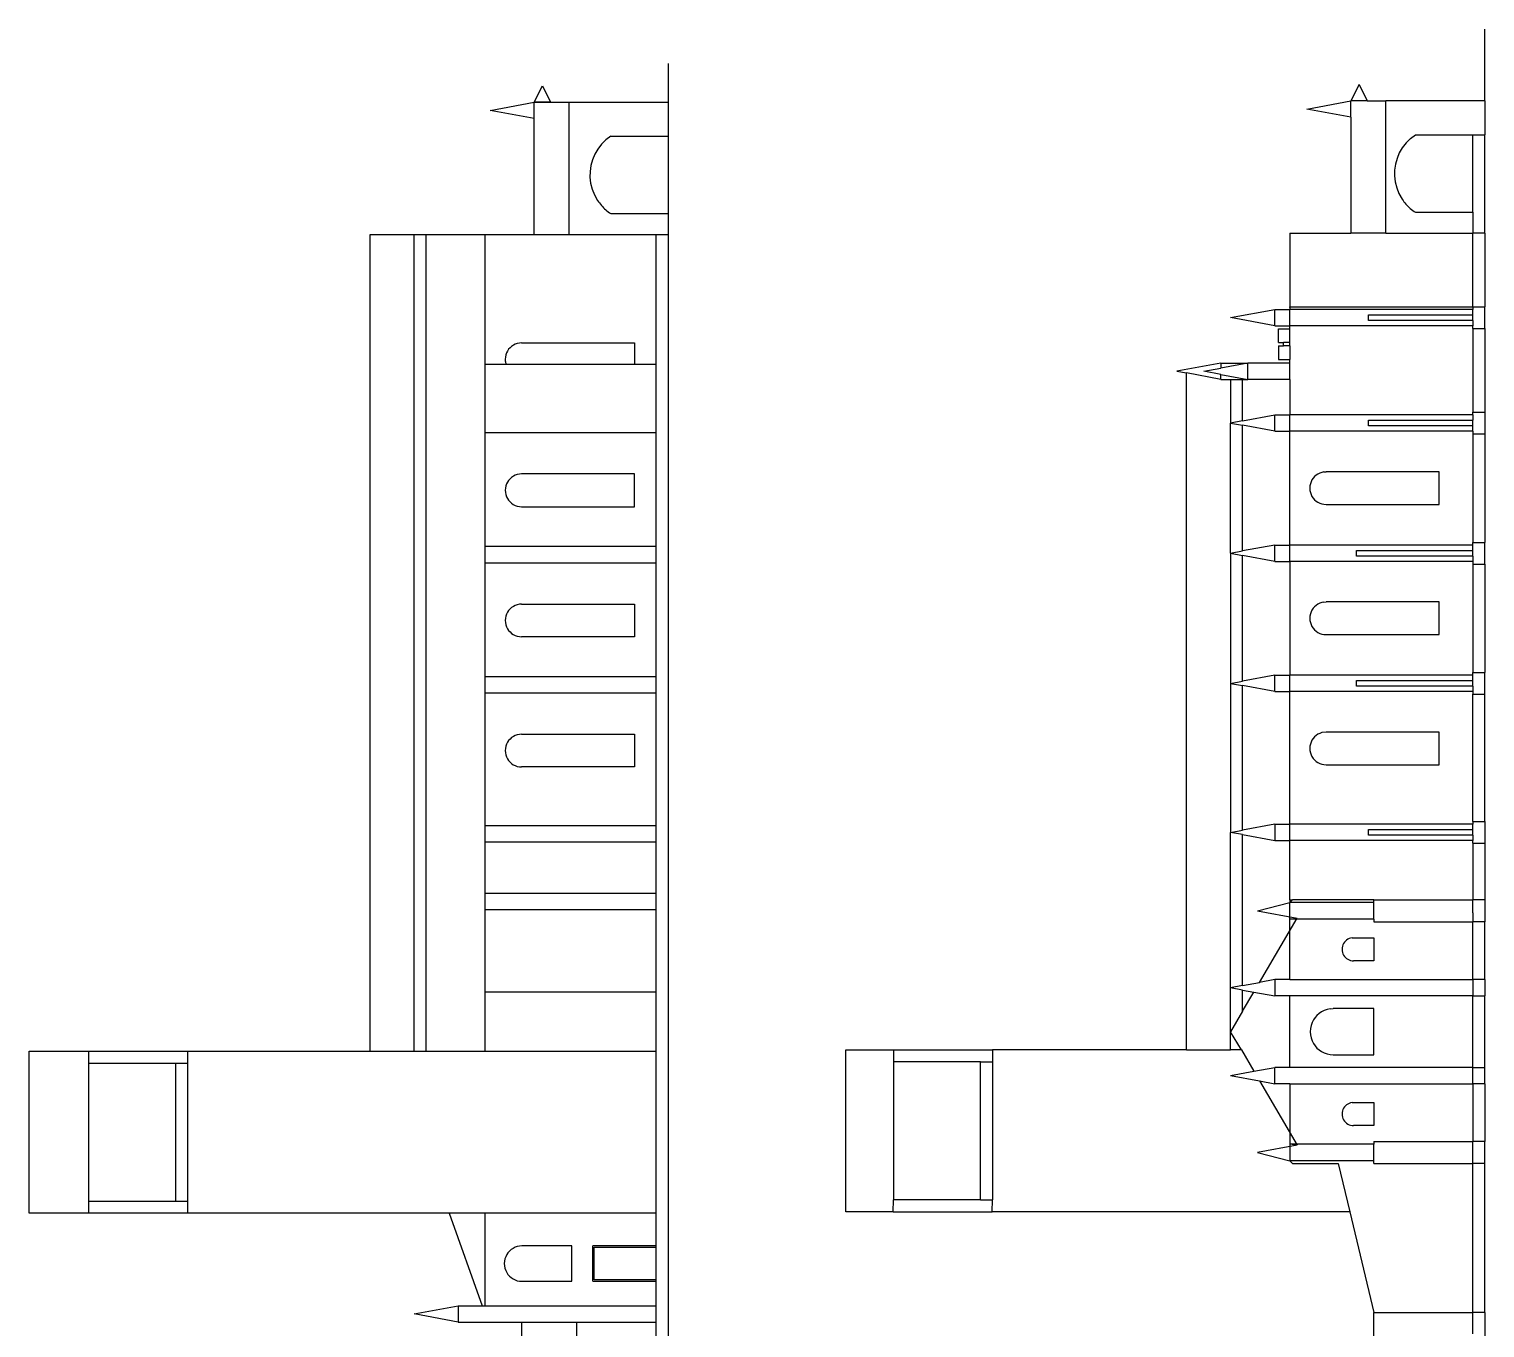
# Model space of a CAD drawing. Extents: x 1960 to 2047, y 2801 to 3019.
# Drawn here: x 1960.47 to 1997.07, y 2859.44 to 2892.09 of the extents above; entities that cross this region are included whole.
import ezdxf

# ---------------------------------------------------------------- set-up
doc = ezdxf.new("R2010")
doc.units = 0

msp = doc.modelspace()

# ---------------------------------------------------------------- linework, layer by layer
for p, q in [((1997.072, 2890.288, 30.366), (1997.072, 2892.093, 30.366)), ((1976.542, 2858.608, 32.996), (1976.542, 2891.226, 32.996)), ((1973.172, 2890.255, 32.996), (1973.378, 2890.666, 32.996)), ((1973.378, 2890.666, 32.996), (1973.583, 2890.255, 32.996)), ((1993.908, 2890.699, 30.366), (1993.702, 2890.288, 30.366)), ((1993.908, 2890.699, 30.366), (1994.113, 2890.288, 30.366)), ((1972.064, 2890.05, 32.996), (1973.172, 2890.255, 32.996)), ((1973.172, 2890.255, 32.996), (1974.051, 2890.255, 32.996)), ((1973.172, 2886.931, 32.996), (1973.172, 2890.255, 32.996)), ((1973.583, 2890.255, 32.996), (1973.172, 2890.255, 32.996)), ((1974.051, 2886.931, 32.996), (1974.051, 2890.255, 32.996)), ((1974.051, 2890.255, 32.996), (1976.542, 2890.255, 32.996)), ((1992.594, 2890.082, 30.366), (1993.702, 2890.288, 30.366)), ((1993.702, 2889.877, 30.366), (1992.594, 2890.082, 30.366)), ((1994.113, 2890.288, 30.366), (1993.702, 2890.288, 30.366)), ((1993.702, 2889.877, 30.366), (1993.702, 2890.288, 30.366)), ((1994.113, 2890.288, 30.366), (1994.581, 2890.288, 30.366)), ((1994.581, 2886.963, 30.366), (1994.581, 2890.288, 30.366)), ((1997.072, 2890.288, 30.366), (1994.581, 2890.288, 30.366)), ((1997.072, 2890.288, 30.366), (1997.072, 2889.435, 30.366)), ((1973.172, 2889.844, 32.996), (1972.064, 2890.05, 32.996)), ((1993.702, 2889.877, 30.366), (1993.702, 2886.963, 30.366)), ((1975.096, 2889.402, 32.996), (1974.97, 2889.307, 32.996)), ((1975.096, 2889.402, 32.996), (1976.542, 2889.402, 32.996)), ((1995.198, 2889.339, 30.366), (1995.325, 2889.435, 30.366)), ((1995.325, 2889.435, 30.366), (1996.771, 2889.435, 30.366)), ((1996.771, 2889.435, 30.366), (1997.072, 2889.435, 30.366)), ((1996.771, 2887.487, 30.366), (1996.771, 2889.435, 30.366)), ((1997.072, 2886.963, 30.366), (1997.072, 2889.435, 30.366)), ((1974.768, 2889.077, 32.996), (1974.692, 2888.947, 32.996)), ((1974.86, 2889.198, 32.996), (1974.768, 2889.077, 32.996)), ((1974.97, 2889.307, 32.996), (1974.86, 2889.198, 32.996)), ((1994.996, 2889.11, 30.366), (1994.921, 2888.979, 30.366)), ((1995.089, 2889.23, 30.366), (1994.996, 2889.11, 30.366)), ((1995.198, 2889.339, 30.366), (1995.089, 2889.23, 30.366)), ((1974.595, 2888.665, 32.996), (1974.574, 2888.517, 32.996)), ((1974.635, 2888.809, 32.996), (1974.595, 2888.665, 32.996)), ((1974.692, 2888.947, 32.996), (1974.635, 2888.809, 32.996)), ((1994.823, 2888.698, 30.366), (1994.802, 2888.55, 30.366)), ((1994.863, 2888.841, 30.366), (1994.823, 2888.698, 30.366)), ((1994.921, 2888.979, 30.366), (1994.863, 2888.841, 30.366)), ((1974.574, 2888.517, 32.996), (1974.572, 2888.367, 32.996)), ((1974.572, 2888.367, 32.996), (1974.589, 2888.218, 32.996)), ((1994.802, 2888.55, 30.366), (1994.801, 2888.4, 30.366)), ((1994.801, 2888.4, 30.366), (1994.818, 2888.25, 30.366)), ((1994.818, 2888.25, 30.366), (1994.855, 2888.103, 30.366)), ((1974.589, 2888.218, 32.996), (1974.626, 2888.07, 32.996)), ((1974.626, 2888.07, 32.996), (1974.684, 2887.926, 32.996)), ((1974.684, 2887.926, 32.996), (1974.762, 2887.788, 32.996)), ((1994.855, 2888.103, 30.366), (1994.912, 2887.959, 30.366)), ((1994.912, 2887.959, 30.366), (1994.99, 2887.821, 30.366)), ((1974.762, 2887.788, 32.996), (1974.785, 2887.754, 32.996)), ((1974.785, 2887.754, 32.996), (1974.809, 2887.721, 32.996)), ((1974.809, 2887.721, 32.996), (1974.833, 2887.69, 32.996)), ((1974.833, 2887.69, 32.996), (1974.858, 2887.66, 32.996)), ((1974.858, 2887.66, 32.996), (1974.884, 2887.631, 32.996)), ((1974.884, 2887.631, 32.996), (1974.911, 2887.603, 32.996)), ((1974.911, 2887.603, 32.996), (1974.939, 2887.576, 32.996)), ((1974.939, 2887.576, 32.996), (1974.968, 2887.551, 32.996)), ((1974.968, 2887.551, 32.996), (1974.998, 2887.525, 32.996)), ((1974.998, 2887.525, 32.996), (1975.029, 2887.501, 32.996)), ((1994.99, 2887.821, 30.366), (1995.014, 2887.787, 30.366)), ((1995.014, 2887.787, 30.366), (1995.037, 2887.754, 30.366)), ((1995.037, 2887.754, 30.366), (1995.062, 2887.723, 30.366)), ((1995.062, 2887.723, 30.366), (1995.087, 2887.693, 30.366)), ((1995.087, 2887.693, 30.366), (1995.113, 2887.664, 30.366)), ((1995.113, 2887.664, 30.366), (1995.14, 2887.636, 30.366)), ((1995.14, 2887.636, 30.366), (1995.167, 2887.609, 30.366)), ((1995.167, 2887.609, 30.366), (1995.196, 2887.583, 30.366)), ((1995.196, 2887.583, 30.366), (1995.226, 2887.558, 30.366)), ((1995.226, 2887.558, 30.366), (1995.258, 2887.534, 30.366)), ((1995.258, 2887.534, 30.366), (1995.291, 2887.51, 30.366)), ((1975.029, 2887.501, 32.996), (1975.062, 2887.477, 32.996)), ((1975.062, 2887.477, 32.996), (1975.096, 2887.454, 32.996)), ((1975.096, 2887.454, 32.996), (1976.542, 2887.454, 32.996)), ((1995.291, 2887.51, 30.366), (1995.325, 2887.487, 30.366)), ((1995.325, 2887.487, 30.366), (1996.771, 2887.487, 30.366)), ((1996.771, 2887.487, 30.366), (1996.77, 2886.963, 30.366)), ((1969.042, 2866.395, 32.996), (1969.042, 2886.931, 32.996)), ((1969.042, 2886.931, 32.996), (1976.542, 2886.931, 32.996)), ((1970.15, 2866.395, 32.996), (1970.15, 2886.931, 32.996)), ((1970.452, 2866.395, 32.996), (1970.452, 2886.931, 32.996)), ((1971.935, 2866.395, 32.996), (1971.935, 2886.931, 32.996)), ((1976.24, 2852.245, 32.996), (1976.24, 2886.931, 32.996)), ((1992.164, 2886.963, 30.366), (1992.164, 2885.114, 30.366)), ((1992.164, 2886.963, 30.366), (1993.702, 2886.963, 30.366)), ((1994.581, 2886.963, 30.366), (1993.702, 2886.963, 30.366)), ((1994.581, 2886.963, 30.366), (1996.77, 2886.963, 30.366)), ((1997.072, 2886.963, 30.366), (1996.77, 2886.963, 30.366)), ((1996.77, 2885.114, 30.366), (1996.77, 2886.963, 30.366)), ((1997.072, 2886.963, 30.366), (1997.072, 2885.114, 30.366)), ((1990.68, 2884.841, 30.366), (1991.788, 2885.047, 30.366)), ((1991.788, 2884.635, 30.366), (1991.788, 2885.047, 30.366)), ((1991.788, 2885.047, 30.366), (1992.164, 2885.047, 30.366)), ((1992.164, 2885.114, 30.366), (1996.77, 2885.114, 30.366)), ((1992.164, 2885.092, 30.366), (1992.164, 2885.114, 30.366)), ((1992.164, 2885.092, 30.366), (1992.164, 2885.047, 30.366)), ((1996.77, 2885.047, 30.366), (1992.164, 2885.047, 30.366)), ((1992.164, 2884.635, 30.366), (1992.164, 2885.047, 30.366)), ((1996.77, 2885.114, 30.366), (1997.072, 2885.114, 30.366)), ((1996.77, 2885.114, 30.366), (1996.77, 2885.047, 30.366)), ((1996.77, 2884.913, 30.366), (1996.77, 2885.047, 30.366)), ((1997.072, 2884.568, 30.366), (1997.072, 2885.114, 30.366)), ((1991.788, 2884.635, 30.366), (1990.68, 2884.841, 30.366)), ((1991.788, 2884.635, 30.366), (1992.164, 2884.635, 30.366)), ((1992.164, 2884.556, 30.366), (1992.164, 2884.635, 30.366)), ((1996.77, 2884.635, 30.366), (1992.164, 2884.635, 30.366)), ((1994.143, 2884.77, 30.366), (1994.143, 2884.913, 30.366)), ((1994.143, 2884.913, 30.366), (1996.77, 2884.913, 30.366)), ((1996.77, 2884.77, 30.366), (1994.143, 2884.77, 30.366)), ((1996.77, 2884.77, 30.366), (1996.77, 2884.913, 30.366)), ((1996.77, 2884.77, 30.366), (1996.77, 2884.635, 30.366)), ((1996.77, 2884.568, 30.366), (1996.77, 2884.635, 30.366)), ((1991.882, 2884.213, 30.366), (1991.882, 2884.556, 30.366)), ((1991.882, 2884.556, 30.366), (1992.164, 2884.556, 30.366)), ((1992.164, 2884.213, 30.366), (1992.164, 2884.556, 30.366)), ((1996.77, 2884.568, 30.366), (1997.072, 2884.568, 30.366)), ((1996.77, 2884.568, 30.366), (1996.77, 2882.461, 30.366)), ((1997.072, 2884.568, 30.366), (1997.072, 2882.461, 30.366)), ((1972.456, 2883.901, 32.996), (1972.445, 2883.847, 32.996)), ((1972.473, 2883.951, 32.996), (1972.456, 2883.901, 32.996)), ((1972.497, 2883.999, 32.996), (1972.473, 2883.951, 32.996)), ((1972.527, 2884.042, 32.996), (1972.497, 2883.999, 32.996)), ((1972.561, 2884.082, 32.996), (1972.527, 2884.042, 32.996)), ((1972.601, 2884.117, 32.996), (1972.561, 2884.082, 32.996)), ((1972.645, 2884.146, 32.996), (1972.601, 2884.117, 32.996)), ((1972.692, 2884.17, 32.996), (1972.645, 2884.146, 32.996)), ((1972.743, 2884.188, 32.996), (1972.692, 2884.17, 32.996)), ((1972.796, 2884.199, 32.996), (1972.743, 2884.188, 32.996)), ((1972.852, 2884.202, 32.996), (1972.796, 2884.199, 32.996)), ((1972.852, 2884.202, 32.996), (1975.693, 2884.202, 32.996)), ((1975.693, 2884.202, 32.996), (1975.693, 2883.665, 32.996)), ((1991.882, 2884.213, 30.366), (1992.006, 2884.213, 30.366)), ((1991.882, 2884.128, 30.366), (1991.882, 2883.785, 30.366)), ((1991.882, 2884.128, 30.366), (1992.006, 2884.128, 30.366)), ((1992.006, 2884.128, 30.366), (1992.006, 2884.213, 30.366)), ((1992.164, 2884.213, 30.366), (1992.006, 2884.213, 30.366)), ((1992.164, 2884.128, 30.366), (1992.006, 2884.128, 30.366)), ((1992.164, 2884.128, 30.366), (1992.164, 2884.213, 30.366)), ((1992.164, 2884.128, 30.366), (1992.164, 2883.785, 30.366)), ((1971.935, 2883.665, 32.996), (1976.24, 2883.665, 32.996)), ((1972.445, 2883.847, 32.996), (1972.441, 2883.791, 32.996)), ((1972.441, 2883.791, 32.996), (1972.441, 2883.78, 32.996)), ((1972.441, 2883.78, 32.996), (1972.441, 2883.77, 32.996)), ((1972.441, 2883.77, 32.996), (1972.442, 2883.759, 32.996)), ((1972.442, 2883.759, 32.996), (1972.443, 2883.748, 32.996)), ((1972.443, 2883.748, 32.996), (1972.444, 2883.738, 32.996)), ((1972.444, 2883.738, 32.996), (1972.446, 2883.728, 32.996)), ((1972.446, 2883.728, 32.996), (1972.448, 2883.718, 32.996)), ((1972.448, 2883.718, 32.996), (1972.449, 2883.707, 32.996)), ((1972.449, 2883.707, 32.996), (1972.452, 2883.697, 32.996)), ((1972.452, 2883.697, 32.996), (1972.455, 2883.687, 32.996)), ((1972.455, 2883.687, 32.996), (1972.458, 2883.676, 32.996)), ((1972.458, 2883.676, 32.996), (1972.46, 2883.665, 32.996)), ((1990.433, 2883.698, 30.366), (1989.325, 2883.492, 30.366)), ((1989.325, 2883.492, 30.366), (1989.572, 2883.447, 30.366)), ((1990.002, 2883.492, 30.366), (1990.433, 2883.572, 30.366)), ((1990.433, 2883.413, 30.366), (1990.002, 2883.492, 30.366)), ((1990.433, 2883.698, 30.366), (1990.433, 2883.572, 30.366)), ((1990.433, 2883.698, 30.366), (1991.11, 2883.698, 30.366)), ((1991.11, 2883.698, 30.366), (1990.433, 2883.572, 30.366)), ((1991.11, 2883.287, 30.366), (1991.11, 2883.698, 30.366)), ((1992.164, 2883.698, 30.366), (1991.11, 2883.698, 30.366)), ((1991.882, 2883.785, 30.366), (1992.164, 2883.785, 30.366)), ((1992.164, 2883.698, 30.366), (1992.164, 2883.785, 30.366)), ((1992.164, 2883.287, 30.366), (1992.164, 2883.698, 30.366)), ((1989.572, 2866.427, 30.366), (1989.572, 2883.447, 30.366)), ((1990.433, 2883.287, 30.366), (1989.572, 2883.447, 30.366)), ((1990.433, 2883.287, 30.366), (1990.433, 2883.413, 30.366)), ((1990.433, 2883.413, 30.366), (1991.11, 2883.287, 30.366)), ((1990.433, 2883.287, 30.366), (1990.68, 2883.287, 30.366)), ((1990.68, 2883.287, 30.366), (1990.68, 2882.188, 30.366)), ((1990.68, 2883.287, 30.366), (1990.982, 2883.287, 30.366)), ((1990.982, 2882.244, 30.366), (1990.982, 2883.287, 30.366)), ((1990.982, 2883.287, 30.366), (1991.11, 2883.287, 30.366)), ((1992.164, 2883.287, 30.366), (1991.11, 2883.287, 30.366)), ((1992.164, 2883.287, 30.366), (1992.164, 2882.394, 30.366)), ((1990.982, 2882.244, 30.366), (1991.788, 2882.394, 30.366)), ((1991.788, 2881.982, 30.366), (1991.788, 2882.394, 30.366)), ((1991.788, 2882.394, 30.366), (1992.164, 2882.394, 30.366)), ((1996.77, 2882.394, 30.366), (1992.164, 2882.394, 30.366)), ((1992.164, 2881.982, 30.366), (1992.164, 2882.394, 30.366)), ((1996.77, 2882.461, 30.366), (1997.072, 2882.461, 30.366)), ((1996.77, 2882.394, 30.366), (1996.77, 2882.461, 30.366)), ((1996.77, 2882.394, 30.366), (1996.77, 2882.26, 30.366)), ((1997.072, 2882.461, 30.366), (1997.072, 2881.915, 30.366)), ((1990.982, 2882.244, 30.366), (1990.68, 2882.188, 30.366)), ((1990.68, 2882.188, 30.366), (1990.982, 2882.132, 30.366)), ((1990.68, 2878.916, 30.366), (1990.68, 2882.188, 30.366)), ((1990.982, 2878.972, 30.366), (1990.982, 2882.132, 30.366)), ((1991.788, 2881.982, 30.366), (1990.982, 2882.132, 30.366)), ((1994.143, 2882.116, 30.366), (1994.143, 2882.26, 30.366)), ((1994.143, 2882.26, 30.366), (1996.77, 2882.26, 30.366)), ((1996.77, 2882.116, 30.366), (1994.143, 2882.116, 30.366)), ((1996.77, 2882.116, 30.366), (1996.77, 2882.26, 30.366)), ((1996.77, 2881.982, 30.366), (1996.77, 2882.116, 30.366)), ((1971.935, 2881.95, 32.996), (1976.24, 2881.95, 32.996)), ((1991.788, 2881.982, 30.366), (1992.164, 2881.982, 30.366)), ((1992.164, 2879.122, 30.366), (1992.164, 2881.982, 30.366)), ((1996.77, 2881.982, 30.366), (1992.164, 2881.982, 30.366)), ((1996.77, 2881.982, 30.366), (1996.77, 2881.915, 30.366)), ((1996.77, 2881.915, 30.366), (1997.072, 2881.915, 30.366)), ((1996.77, 2881.915, 30.366), (1996.77, 2879.189, 30.366)), ((1997.072, 2881.915, 30.366), (1997.072, 2879.189, 30.366)), ((1992.92, 2880.931, 30.366), (1992.873, 2880.907, 30.366)), ((1992.971, 2880.948, 30.366), (1992.92, 2880.931, 30.366)), ((1993.024, 2880.959, 30.366), (1992.971, 2880.948, 30.366)), ((1993.024, 2880.959, 30.366), (1993.08, 2880.963, 30.366)), ((1995.922, 2880.963, 30.366), (1993.08, 2880.963, 30.366)), ((1995.922, 2880.141, 30.366), (1995.922, 2880.963, 30.366)), ((1972.456, 2880.606, 32.996), (1972.445, 2880.553, 32.996)), ((1972.473, 2880.657, 32.996), (1972.456, 2880.606, 32.996)), ((1972.497, 2880.705, 32.996), (1972.473, 2880.657, 32.996)), ((1972.527, 2880.748, 32.996), (1972.497, 2880.705, 32.996)), ((1972.561, 2880.788, 32.996), (1972.527, 2880.748, 32.996)), ((1972.601, 2880.823, 32.996), (1972.561, 2880.788, 32.996)), ((1972.645, 2880.852, 32.996), (1972.601, 2880.823, 32.996)), ((1972.692, 2880.876, 32.996), (1972.645, 2880.852, 32.996)), ((1972.743, 2880.894, 32.996), (1972.692, 2880.876, 32.996)), ((1972.796, 2880.905, 32.996), (1972.743, 2880.894, 32.996)), ((1972.852, 2880.908, 32.996), (1972.796, 2880.905, 32.996)), ((1975.693, 2880.908, 32.996), (1972.852, 2880.908, 32.996)), ((1975.693, 2880.086, 32.996), (1975.693, 2880.908, 32.996)), ((1992.673, 2880.608, 30.366), (1992.669, 2880.552, 30.366)), ((1992.684, 2880.661, 30.366), (1992.673, 2880.608, 30.366)), ((1992.701, 2880.712, 30.366), (1992.684, 2880.661, 30.366)), ((1992.725, 2880.76, 30.366), (1992.701, 2880.712, 30.366)), ((1992.755, 2880.803, 30.366), (1992.725, 2880.76, 30.366)), ((1992.79, 2880.843, 30.366), (1992.755, 2880.803, 30.366)), ((1992.829, 2880.877, 30.366), (1992.79, 2880.843, 30.366)), ((1992.873, 2880.907, 30.366), (1992.829, 2880.877, 30.366)), ((1972.445, 2880.553, 32.996), (1972.441, 2880.497, 32.996)), ((1972.441, 2880.497, 32.996), (1972.444, 2880.441, 32.996)), ((1972.444, 2880.441, 32.996), (1972.455, 2880.388, 32.996)), ((1972.455, 2880.388, 32.996), (1972.473, 2880.337, 32.996)), ((1972.473, 2880.337, 32.996), (1972.497, 2880.29, 32.996)), ((1972.497, 2880.29, 32.996), (1972.526, 2880.246, 32.996)), ((1972.526, 2880.246, 32.996), (1972.561, 2880.207, 32.996)), ((1972.561, 2880.207, 32.996), (1972.601, 2880.172, 32.996)), ((1992.669, 2880.552, 30.366), (1992.673, 2880.496, 30.366)), ((1992.673, 2880.496, 30.366), (1992.684, 2880.443, 30.366)), ((1992.684, 2880.443, 30.366), (1992.701, 2880.392, 30.366)), ((1992.701, 2880.392, 30.366), (1992.725, 2880.345, 30.366)), ((1992.725, 2880.345, 30.366), (1992.755, 2880.301, 30.366)), ((1992.755, 2880.301, 30.366), (1992.789, 2880.261, 30.366)), ((1992.789, 2880.261, 30.366), (1992.829, 2880.227, 30.366)), ((1992.829, 2880.227, 30.366), (1992.873, 2880.197, 30.366)), ((1992.873, 2880.197, 30.366), (1992.92, 2880.173, 30.366)), ((1972.601, 2880.172, 32.996), (1972.644, 2880.142, 32.996)), ((1972.644, 2880.142, 32.996), (1972.692, 2880.118, 32.996)), ((1972.692, 2880.118, 32.996), (1972.742, 2880.101, 32.996)), ((1972.742, 2880.101, 32.996), (1972.796, 2880.09, 32.996)), ((1972.796, 2880.09, 32.996), (1972.852, 2880.086, 32.996)), ((1972.852, 2880.086, 32.996), (1975.693, 2880.086, 32.996)), ((1992.92, 2880.173, 30.366), (1992.971, 2880.156, 30.366)), ((1992.971, 2880.156, 30.366), (1993.024, 2880.145, 30.366)), ((1993.024, 2880.145, 30.366), (1993.08, 2880.141, 30.366)), ((1993.08, 2880.141, 30.366), (1995.922, 2880.141, 30.366)), ((1991.788, 2879.122, 30.366), (1990.982, 2878.972, 30.366)), ((1991.788, 2878.71, 30.366), (1991.788, 2879.122, 30.366)), ((1991.788, 2879.122, 30.366), (1992.164, 2879.122, 30.366)), ((1996.77, 2879.122, 30.366), (1992.164, 2879.122, 30.366)), ((1992.164, 2878.71, 30.366), (1992.164, 2879.122, 30.366)), ((1996.77, 2879.189, 30.366), (1997.072, 2879.189, 30.366)), ((1996.77, 2879.122, 30.366), (1996.77, 2879.189, 30.366)), ((1996.77, 2878.988, 30.366), (1996.77, 2879.122, 30.366)), ((1997.072, 2878.644, 30.366), (1997.072, 2879.189, 30.366)), ((1971.935, 2879.089, 32.996), (1976.24, 2879.089, 32.996)), ((1990.68, 2878.916, 30.366), (1990.982, 2878.972, 30.366)), ((1990.68, 2878.916, 30.366), (1990.982, 2878.86, 30.366)), ((1990.68, 2878.916, 30.366), (1990.68, 2875.644, 30.366)), ((1990.982, 2875.7, 30.366), (1990.982, 2878.86, 30.366)), ((1991.788, 2878.71, 30.366), (1990.982, 2878.86, 30.366)), ((1993.842, 2878.845, 30.366), (1993.842, 2878.988, 30.366)), ((1993.842, 2878.988, 30.366), (1996.77, 2878.988, 30.366)), ((1996.77, 2878.845, 30.366), (1993.842, 2878.845, 30.366)), ((1996.77, 2878.845, 30.366), (1996.77, 2878.988, 30.366)), ((1996.77, 2878.845, 30.366), (1996.77, 2878.71, 30.366)), ((1971.935, 2878.678, 32.996), (1976.24, 2878.678, 32.996)), ((1991.788, 2878.71, 30.366), (1992.164, 2878.71, 30.366)), ((1992.164, 2878.71, 30.366), (1992.164, 2875.85, 30.366)), ((1996.77, 2878.71, 30.366), (1992.164, 2878.71, 30.366)), ((1996.77, 2878.71, 30.366), (1996.77, 2878.644, 30.366)), ((1996.77, 2878.644, 30.366), (1997.072, 2878.644, 30.366)), ((1996.77, 2878.644, 30.366), (1996.77, 2875.917, 30.366)), ((1997.072, 2878.644, 30.366), (1997.072, 2875.917, 30.366)), ((1972.852, 2877.636, 32.996), (1972.796, 2877.633, 32.996)), ((1972.852, 2877.636, 32.996), (1975.693, 2877.636, 32.996)), ((1975.693, 2877.636, 32.996), (1975.693, 2876.814, 32.996)), ((1992.873, 2877.635, 30.366), (1992.829, 2877.605, 30.366)), ((1992.92, 2877.659, 30.366), (1992.873, 2877.635, 30.366)), ((1992.971, 2877.677, 30.366), (1992.92, 2877.659, 30.366)), ((1993.024, 2877.688, 30.366), (1992.971, 2877.677, 30.366)), ((1993.024, 2877.688, 30.366), (1993.08, 2877.691, 30.366)), ((1995.922, 2877.691, 30.366), (1993.08, 2877.691, 30.366)), ((1995.922, 2876.869, 30.366), (1995.922, 2877.691, 30.366)), ((1972.445, 2877.281, 32.996), (1972.441, 2877.225, 32.996)), ((1972.456, 2877.335, 32.996), (1972.445, 2877.281, 32.996)), ((1972.473, 2877.385, 32.996), (1972.456, 2877.335, 32.996)), ((1972.497, 2877.433, 32.996), (1972.473, 2877.385, 32.996)), ((1972.527, 2877.477, 32.996), (1972.497, 2877.433, 32.996)), ((1972.561, 2877.516, 32.996), (1972.527, 2877.477, 32.996)), ((1972.601, 2877.551, 32.996), (1972.561, 2877.516, 32.996)), ((1972.645, 2877.58, 32.996), (1972.601, 2877.551, 32.996)), ((1972.692, 2877.604, 32.996), (1972.645, 2877.58, 32.996)), ((1972.743, 2877.622, 32.996), (1972.692, 2877.604, 32.996)), ((1972.796, 2877.633, 32.996), (1972.743, 2877.622, 32.996)), ((1992.673, 2877.336, 30.366), (1992.669, 2877.28, 30.366)), ((1992.669, 2877.28, 30.366), (1992.673, 2877.224, 30.366)), ((1992.684, 2877.389, 30.366), (1992.673, 2877.336, 30.366)), ((1992.701, 2877.44, 30.366), (1992.684, 2877.389, 30.366)), ((1992.725, 2877.488, 30.366), (1992.701, 2877.44, 30.366)), ((1992.755, 2877.531, 30.366), (1992.725, 2877.488, 30.366)), ((1992.79, 2877.571, 30.366), (1992.755, 2877.531, 30.366)), ((1992.829, 2877.605, 30.366), (1992.79, 2877.571, 30.366)), ((1972.441, 2877.225, 32.996), (1972.444, 2877.17, 32.996)), ((1972.444, 2877.17, 32.996), (1972.455, 2877.116, 32.996)), ((1972.455, 2877.116, 32.996), (1972.473, 2877.065, 32.996)), ((1972.473, 2877.065, 32.996), (1972.497, 2877.018, 32.996)), ((1972.497, 2877.018, 32.996), (1972.526, 2876.974, 32.996)), ((1972.526, 2876.974, 32.996), (1972.561, 2876.935, 32.996)), ((1972.561, 2876.935, 32.996), (1972.601, 2876.9, 32.996)), ((1992.673, 2877.224, 30.366), (1992.684, 2877.171, 30.366)), ((1992.684, 2877.171, 30.366), (1992.701, 2877.12, 30.366)), ((1992.701, 2877.12, 30.366), (1992.725, 2877.073, 30.366)), ((1992.725, 2877.073, 30.366), (1992.755, 2877.029, 30.366)), ((1992.755, 2877.029, 30.366), (1992.789, 2876.99, 30.366)), ((1992.789, 2876.99, 30.366), (1992.829, 2876.955, 30.366)), ((1992.829, 2876.955, 30.366), (1992.873, 2876.925, 30.366)), ((1992.873, 2876.925, 30.366), (1992.92, 2876.901, 30.366)), ((1972.601, 2876.9, 32.996), (1972.644, 2876.871, 32.996)), ((1972.644, 2876.871, 32.996), (1972.692, 2876.847, 32.996)), ((1972.692, 2876.847, 32.996), (1972.742, 2876.829, 32.996)), ((1972.742, 2876.829, 32.996), (1972.796, 2876.818, 32.996)), ((1972.796, 2876.818, 32.996), (1972.852, 2876.814, 32.996)), ((1975.693, 2876.814, 32.996), (1972.852, 2876.814, 32.996)), ((1992.92, 2876.901, 30.366), (1992.971, 2876.884, 30.366)), ((1992.971, 2876.884, 30.366), (1993.024, 2876.873, 30.366)), ((1993.024, 2876.873, 30.366), (1993.08, 2876.869, 30.366)), ((1993.08, 2876.869, 30.366), (1995.922, 2876.869, 30.366)), ((1971.935, 2875.817, 32.996), (1976.24, 2875.817, 32.996)), ((1991.788, 2875.85, 30.366), (1990.982, 2875.7, 30.366)), ((1991.788, 2875.85, 30.366), (1992.164, 2875.85, 30.366)), ((1991.788, 2875.438, 30.366), (1991.788, 2875.85, 30.366)), ((1992.164, 2875.438, 30.366), (1992.164, 2875.85, 30.366)), ((1996.77, 2875.85, 30.366), (1992.164, 2875.85, 30.366)), ((1996.77, 2875.917, 30.366), (1997.072, 2875.917, 30.366)), ((1996.77, 2875.85, 30.366), (1996.77, 2875.917, 30.366)), ((1996.77, 2875.716, 30.366), (1996.77, 2875.85, 30.366)), ((1997.072, 2875.372, 30.366), (1997.072, 2875.917, 30.366)), ((1990.68, 2875.644, 30.366), (1990.982, 2875.7, 30.366)), ((1990.68, 2875.644, 30.366), (1990.982, 2875.588, 30.366)), ((1990.68, 2875.644, 30.366), (1990.68, 2871.897, 30.366)), ((1990.982, 2871.953, 30.366), (1990.982, 2875.588, 30.366)), ((1991.788, 2875.438, 30.366), (1990.982, 2875.588, 30.366)), ((1991.788, 2875.438, 30.366), (1992.164, 2875.438, 30.366)), ((1996.77, 2875.438, 30.366), (1992.164, 2875.438, 30.366)), ((1992.164, 2872.103, 30.366), (1992.164, 2875.438, 30.366)), ((1993.842, 2875.573, 30.366), (1993.842, 2875.716, 30.366)), ((1993.842, 2875.716, 30.366), (1996.77, 2875.716, 30.366)), ((1996.77, 2875.573, 30.366), (1993.842, 2875.573, 30.366)), ((1996.77, 2875.573, 30.366), (1996.77, 2875.716, 30.366)), ((1996.77, 2875.573, 30.366), (1996.77, 2875.438, 30.366)), ((1996.77, 2875.438, 30.366), (1996.77, 2875.372, 30.366)), ((1971.935, 2875.406, 32.996), (1976.24, 2875.406, 32.996)), ((1996.77, 2875.372, 30.366), (1997.072, 2875.372, 30.366)), ((1996.77, 2872.169, 30.366), (1996.77, 2875.372, 30.366)), ((1997.072, 2872.169, 30.366), (1997.072, 2875.372, 30.366)), ((1972.743, 2874.35, 32.996), (1972.692, 2874.332, 32.996)), ((1972.796, 2874.361, 32.996), (1972.743, 2874.35, 32.996)), ((1972.852, 2874.365, 32.996), (1972.796, 2874.361, 32.996)), ((1972.852, 2874.365, 32.996), (1975.693, 2874.365, 32.996)), ((1975.693, 2874.365, 32.996), (1975.693, 2873.542, 32.996)), ((1992.873, 2874.363, 30.366), (1992.829, 2874.334, 30.366)), ((1992.92, 2874.387, 30.366), (1992.873, 2874.363, 30.366)), ((1992.971, 2874.405, 30.366), (1992.92, 2874.387, 30.366)), ((1993.326, 2874.416, 30.366), (1992.971, 2874.405, 30.366)), ((1995.922, 2874.419, 30.366), (1993.08, 2874.419, 30.366)), ((1993.326, 2874.416, 30.366), (1993.08, 2874.419, 30.366)), ((1995.922, 2873.597, 30.366), (1995.922, 2874.419, 30.366)), ((1972.445, 2874.009, 32.996), (1972.441, 2873.953, 32.996)), ((1972.456, 2874.063, 32.996), (1972.445, 2874.009, 32.996)), ((1972.473, 2874.114, 32.996), (1972.456, 2874.063, 32.996)), ((1972.497, 2874.161, 32.996), (1972.473, 2874.114, 32.996)), ((1972.527, 2874.205, 32.996), (1972.497, 2874.161, 32.996)), ((1972.561, 2874.244, 32.996), (1972.527, 2874.205, 32.996)), ((1972.601, 2874.279, 32.996), (1972.561, 2874.244, 32.996)), ((1972.645, 2874.308, 32.996), (1972.601, 2874.279, 32.996)), ((1972.692, 2874.332, 32.996), (1972.645, 2874.308, 32.996)), ((1992.673, 2874.064, 30.366), (1992.669, 2874.008, 30.366)), ((1992.669, 2874.008, 30.366), (1992.673, 2873.953, 30.366)), ((1992.684, 2874.118, 30.366), (1992.673, 2874.064, 30.366)), ((1992.701, 2874.168, 30.366), (1992.684, 2874.118, 30.366)), ((1992.725, 2874.216, 30.366), (1992.701, 2874.168, 30.366)), ((1992.755, 2874.26, 30.366), (1992.725, 2874.216, 30.366)), ((1992.79, 2874.299, 30.366), (1992.755, 2874.26, 30.366)), ((1992.829, 2874.334, 30.366), (1992.79, 2874.299, 30.366)), ((1972.441, 2873.953, 32.996), (1972.444, 2873.898, 32.996)), ((1972.444, 2873.898, 32.996), (1972.455, 2873.844, 32.996)), ((1972.455, 2873.844, 32.996), (1972.473, 2873.793, 32.996)), ((1972.473, 2873.793, 32.996), (1972.497, 2873.746, 32.996)), ((1972.497, 2873.746, 32.996), (1972.526, 2873.702, 32.996)), ((1972.526, 2873.702, 32.996), (1972.561, 2873.663, 32.996)), ((1972.561, 2873.663, 32.996), (1972.601, 2873.628, 32.996)), ((1972.601, 2873.628, 32.996), (1972.644, 2873.599, 32.996)), ((1992.673, 2873.953, 30.366), (1992.684, 2873.899, 30.366)), ((1992.684, 2873.899, 30.366), (1992.701, 2873.848, 30.366)), ((1992.701, 2873.848, 30.366), (1992.725, 2873.801, 30.366)), ((1992.725, 2873.801, 30.366), (1992.755, 2873.757, 30.366)), ((1992.755, 2873.757, 30.366), (1992.789, 2873.718, 30.366)), ((1992.789, 2873.718, 30.366), (1992.829, 2873.683, 30.366)), ((1992.829, 2873.683, 30.366), (1992.873, 2873.654, 30.366)), ((1992.873, 2873.654, 30.366), (1992.92, 2873.63, 30.366)), ((1992.92, 2873.63, 30.366), (1992.971, 2873.612, 30.366)), ((1992.971, 2873.612, 30.366), (1993.024, 2873.601, 30.366)), ((1972.644, 2873.599, 32.996), (1972.692, 2873.575, 32.996)), ((1972.692, 2873.575, 32.996), (1972.742, 2873.557, 32.996)), ((1972.742, 2873.557, 32.996), (1972.796, 2873.546, 32.996)), ((1972.796, 2873.546, 32.996), (1972.852, 2873.542, 32.996)), ((1975.693, 2873.542, 32.996), (1972.852, 2873.542, 32.996)), ((1993.024, 2873.601, 30.366), (1993.08, 2873.597, 30.366)), ((1993.08, 2873.597, 30.366), (1995.922, 2873.597, 30.366)), ((1996.77, 2872.169, 30.366), (1997.072, 2872.169, 30.366)), ((1996.77, 2872.169, 30.366), (1996.77, 2872.103, 30.366)), ((1997.072, 2872.169, 30.366), (1997.072, 2871.624, 30.366)), ((1971.935, 2872.07, 32.996), (1976.24, 2872.07, 32.996)), ((1990.68, 2871.897, 30.366), (1990.982, 2871.953, 30.366)), ((1990.982, 2871.841, 30.366), (1990.68, 2871.897, 30.366)), ((1990.68, 2867.99, 30.366), (1990.68, 2871.897, 30.366)), ((1991.788, 2872.103, 30.366), (1990.982, 2871.953, 30.366)), ((1990.982, 2868.046, 30.366), (1990.982, 2871.841, 30.366)), ((1990.982, 2871.841, 30.366), (1991.788, 2871.691, 30.366)), ((1991.788, 2872.103, 30.366), (1992.164, 2872.103, 30.366)), ((1991.788, 2872.103, 30.366), (1991.788, 2871.691, 30.366)), ((1992.164, 2871.691, 30.366), (1992.164, 2872.103, 30.366)), ((1996.77, 2872.103, 30.366), (1992.164, 2872.103, 30.366)), ((1994.143, 2871.825, 30.366), (1994.143, 2871.968, 30.366)), ((1994.143, 2871.968, 30.366), (1996.77, 2871.968, 30.366)), ((1996.77, 2871.825, 30.366), (1994.143, 2871.825, 30.366)), ((1996.77, 2871.968, 30.366), (1996.77, 2872.103, 30.366)), ((1996.77, 2871.825, 30.366), (1996.77, 2871.968, 30.366)), ((1996.77, 2871.825, 30.366), (1996.77, 2871.691, 30.366)), ((1971.935, 2871.659, 32.996), (1976.24, 2871.659, 32.996)), ((1991.788, 2871.691, 30.366), (1992.164, 2871.691, 30.366)), ((1996.77, 2871.691, 30.366), (1992.164, 2871.691, 30.366)), ((1992.164, 2870.197, 30.366), (1992.164, 2871.691, 30.366)), ((1996.77, 2871.624, 30.366), (1996.77, 2871.691, 30.366)), ((1996.77, 2871.624, 30.366), (1997.072, 2871.624, 30.366)), ((1996.77, 2871.624, 30.366), (1996.77, 2870.197, 30.366)), ((1997.072, 2871.624, 30.366), (1997.072, 2870.197, 30.366)), ((1971.935, 2870.37, 32.996), (1976.24, 2870.37, 32.996)), ((1971.935, 2869.958, 32.996), (1976.24, 2869.958, 32.996)), ((1976.24, 2859.584, 32.996), (1976.24, 2870.164, 32.996)), ((1991.357, 2869.924, 30.366), (1992.164, 2870.13, 30.366)), ((1992.164, 2870.13, 30.366), (1992.231, 2870.197, 30.366)), ((1992.164, 2870.197, 30.366), (1992.164, 2870.13, 30.366)), ((1992.164, 2870.197, 30.366), (1992.231, 2870.197, 30.366)), ((1992.164, 2869.719, 30.366), (1992.164, 2870.13, 30.366)), ((1994.279, 2870.13, 30.366), (1992.164, 2870.13, 30.366)), ((1994.279, 2870.197, 30.366), (1992.231, 2870.197, 30.366)), ((1994.279, 2870.13, 30.366), (1994.279, 2870.197, 30.366)), ((1994.279, 2870.197, 30.366), (1996.77, 2870.197, 30.366)), ((1994.279, 2869.719, 30.366), (1994.279, 2870.13, 30.366)), ((1997.072, 2870.197, 30.366), (1996.77, 2870.197, 30.366)), ((1996.77, 2869.873, 30.366), (1996.77, 2870.197, 30.366)), ((1997.072, 2870.197, 30.366), (1997.072, 2869.651, 30.366)), ((1991.357, 2869.924, 30.366), (1992.356, 2869.739, 30.366)), ((1991.408, 2868.125, 30.366), (1992.356, 2869.739, 30.366)), ((1992.164, 2869.719, 30.366), (1992.356, 2869.739, 30.366)), ((1994.279, 2869.719, 30.366), (1992.164, 2869.719, 30.366)), ((1992.164, 2868.195, 30.366), (1992.164, 2869.719, 30.366)), ((1994.279, 2869.719, 30.366), (1994.279, 2869.651, 30.366)), ((1994.279, 2869.651, 30.366), (1996.77, 2869.651, 30.366)), ((1996.77, 2869.873, 30.366), (1996.77, 2869.651, 30.366)), ((1997.072, 2869.651, 30.366), (1996.77, 2869.651, 30.366)), ((1996.77, 2868.195, 30.366), (1996.77, 2869.651, 30.366)), ((1997.072, 2868.195, 30.366), (1997.072, 2869.651, 30.366)), ((1993.657, 2869.225, 30.366), (1993.624, 2869.208, 30.366)), ((1993.693, 2869.237, 30.366), (1993.657, 2869.225, 30.366)), ((1993.731, 2869.245, 30.366), (1993.693, 2869.237, 30.366)), ((1993.731, 2869.245, 30.366), (1993.77, 2869.247, 30.366)), ((1993.77, 2869.247, 30.366), (1994.279, 2869.247, 30.366)), ((1994.279, 2869.247, 30.366), (1994.279, 2868.667, 30.366)), ((1993.482, 2868.996, 30.366), (1993.48, 2868.957, 30.366)), ((1993.48, 2868.957, 30.366), (1993.482, 2868.918, 30.366)), ((1993.49, 2869.034, 30.366), (1993.482, 2868.996, 30.366)), ((1993.482, 2868.918, 30.366), (1993.49, 2868.88, 30.366)), ((1993.503, 2869.07, 30.366), (1993.49, 2869.034, 30.366)), ((1993.49, 2868.88, 30.366), (1993.503, 2868.844, 30.366)), ((1993.52, 2869.104, 30.366), (1993.503, 2869.07, 30.366)), ((1993.54, 2869.135, 30.366), (1993.52, 2869.104, 30.366)), ((1993.565, 2869.162, 30.366), (1993.54, 2869.135, 30.366)), ((1993.593, 2869.187, 30.366), (1993.565, 2869.162, 30.366)), ((1993.624, 2869.208, 30.366), (1993.593, 2869.187, 30.366)), ((1993.503, 2868.844, 30.366), (1993.52, 2868.811, 30.366)), ((1993.52, 2868.811, 30.366), (1993.54, 2868.78, 30.366)), ((1993.54, 2868.78, 30.366), (1993.565, 2868.752, 30.366)), ((1993.565, 2868.752, 30.366), (1993.593, 2868.727, 30.366)), ((1993.593, 2868.727, 30.366), (1993.624, 2868.706, 30.366)), ((1993.624, 2868.706, 30.366), (1993.657, 2868.689, 30.366)), ((1993.657, 2868.689, 30.366), (1993.693, 2868.677, 30.366)), ((1993.693, 2868.677, 30.366), (1993.731, 2868.669, 30.366)), ((1993.731, 2868.669, 30.366), (1993.77, 2868.667, 30.366)), ((1994.279, 2868.667, 30.366), (1993.77, 2868.667, 30.366)), ((1990.982, 2868.046, 30.366), (1991.408, 2868.125, 30.366)), ((1991.788, 2868.195, 30.366), (1991.408, 2868.125, 30.366)), ((1992.164, 2868.195, 30.366), (1991.788, 2868.195, 30.366)), ((1991.788, 2868.195, 30.366), (1991.788, 2867.784, 30.366)), ((1992.164, 2868.195, 30.366), (1996.77, 2868.195, 30.366)), ((1997.072, 2868.195, 30.366), (1996.77, 2868.195, 30.366)), ((1996.77, 2868.195, 30.366), (1996.77, 2867.784, 30.366)), ((1997.072, 2868.195, 30.366), (1997.072, 2867.784, 30.366)), ((1971.935, 2867.891, 32.996), (1976.24, 2867.891, 32.996)), ((1990.982, 2868.046, 30.366), (1990.68, 2867.99, 30.366)), ((1990.982, 2867.934, 30.366), (1990.68, 2867.99, 30.366)), ((1990.68, 2866.886, 30.366), (1990.68, 2867.99, 30.366)), ((1990.982, 2867.4, 30.366), (1990.982, 2867.934, 30.366)), ((1990.982, 2867.934, 30.366), (1991.265, 2867.881, 30.366)), ((1990.982, 2867.4, 30.366), (1991.265, 2867.881, 30.366)), ((1991.265, 2867.881, 30.366), (1991.788, 2867.784, 30.366)), ((1992.164, 2867.784, 30.366), (1991.788, 2867.784, 30.366)), ((1992.164, 2865.989, 30.366), (1992.164, 2867.784, 30.366)), ((1996.77, 2867.784, 30.366), (1992.164, 2867.784, 30.366)), ((1996.77, 2867.784, 30.366), (1997.072, 2867.784, 30.366)), ((1996.77, 2865.989, 30.366), (1996.77, 2867.784, 30.366)), ((1997.072, 2865.989, 30.366), (1997.072, 2867.784, 30.366)), ((1990.982, 2867.4, 30.366), (1990.68, 2866.886, 30.366)), ((1992.968, 2867.388, 30.366), (1992.906, 2867.346, 30.366)), ((1993.035, 2867.422, 30.366), (1992.968, 2867.388, 30.366)), ((1993.107, 2867.447, 30.366), (1993.035, 2867.422, 30.366)), ((1993.182, 2867.462, 30.366), (1993.107, 2867.447, 30.366)), ((1993.182, 2867.462, 30.366), (1993.261, 2867.467, 30.366)), ((1994.279, 2867.467, 30.366), (1993.261, 2867.467, 30.366)), ((1994.279, 2866.305, 30.366), (1994.279, 2867.467, 30.366)), ((1992.701, 2867.041, 30.366), (1992.686, 2866.965, 30.366)), ((1992.726, 2867.113, 30.366), (1992.701, 2867.041, 30.366)), ((1992.759, 2867.18, 30.366), (1992.726, 2867.113, 30.366)), ((1992.801, 2867.241, 30.366), (1992.759, 2867.18, 30.366)), ((1992.85, 2867.297, 30.366), (1992.801, 2867.241, 30.366)), ((1992.906, 2867.346, 30.366), (1992.85, 2867.297, 30.366)), ((1990.95, 2866.427, 30.366), (1990.68, 2866.886, 30.366)), ((1990.68, 2866.427, 30.366), (1990.68, 2866.886, 30.366)), ((1992.686, 2866.965, 30.366), (1992.68, 2866.886, 30.366)), ((1992.68, 2866.886, 30.366), (1992.686, 2866.808, 30.366)), ((1992.686, 2866.808, 30.366), (1992.701, 2866.732, 30.366)), ((1992.701, 2866.732, 30.366), (1992.726, 2866.66, 30.366)), ((1992.726, 2866.66, 30.366), (1992.76, 2866.593, 30.366)), ((1960.47, 2862.32, 32.996), (1960.471, 2866.395, 32.996)), ((1960.471, 2866.395, 32.996), (1961.97, 2866.395, 32.996)), ((1961.969, 2862.32, 32.996), (1961.97, 2866.395, 32.996)), ((1961.97, 2866.395, 32.996), (1976.24, 2866.395, 32.996)), ((1964.46, 2862.32, 32.996), (1964.462, 2866.395, 32.996)), ((1981.001, 2862.353, 30.366), (1981.002, 2866.427, 30.366)), ((1981.002, 2866.427, 30.366), (1982.199, 2866.427, 30.366)), ((1982.199, 2866.427, 30.366), (1982.199, 2866.126, 30.366)), ((1982.199, 2866.427, 30.366), (1984.69, 2866.427, 30.366)), ((1984.69, 2866.427, 30.366), (1984.69, 2866.126, 30.366)), ((1989.572, 2866.427, 30.366), (1984.69, 2866.427, 30.366)), ((1989.572, 2866.427, 30.366), (1990.68, 2866.427, 30.366)), ((1990.95, 2866.427, 30.366), (1990.68, 2866.427, 30.366)), ((1990.95, 2866.427, 30.366), (1991.265, 2865.891, 30.366)), ((1992.76, 2866.593, 30.366), (1992.801, 2866.531, 30.366)), ((1992.801, 2866.531, 30.366), (1992.85, 2866.475, 30.366)), ((1992.85, 2866.475, 30.366), (1992.906, 2866.426, 30.366)), ((1992.906, 2866.426, 30.366), (1992.968, 2866.385, 30.366)), ((1992.968, 2866.385, 30.366), (1993.035, 2866.351, 30.366)), ((1993.035, 2866.351, 30.366), (1993.107, 2866.326, 30.366)), ((1993.107, 2866.326, 30.366), (1993.183, 2866.311, 30.366)), ((1993.183, 2866.311, 30.366), (1993.261, 2866.305, 30.366)), ((1993.261, 2866.305, 30.366), (1994.279, 2866.305, 30.366)), ((1961.97, 2866.093, 32.996), (1964.462, 2866.093, 32.996)), ((1964.159, 2862.622, 32.996), (1964.16, 2866.093, 32.996)), ((1982.199, 2866.126, 30.366), (1982.199, 2862.655, 30.366)), ((1984.388, 2866.126, 30.366), (1982.199, 2866.126, 30.366)), ((1984.387, 2862.655, 30.366), (1984.388, 2866.126, 30.366)), ((1984.388, 2866.126, 30.366), (1984.69, 2866.126, 30.366)), ((1984.69, 2866.126, 30.366), (1984.69, 2862.655, 30.366)), ((1991.265, 2865.891, 30.366), (1991.788, 2865.989, 30.366)), ((1991.788, 2865.577, 30.366), (1991.788, 2865.989, 30.366)), ((1992.164, 2865.989, 30.366), (1991.788, 2865.989, 30.366)), ((1996.77, 2865.989, 30.366), (1992.164, 2865.989, 30.366)), ((1996.77, 2865.989, 30.366), (1997.072, 2865.989, 30.366)), ((1996.77, 2865.577, 30.366), (1996.77, 2865.989, 30.366)), ((1997.072, 2865.577, 30.366), (1997.072, 2865.989, 30.366)), ((1990.68, 2865.783, 30.366), (1991.265, 2865.891, 30.366)), ((1990.68, 2865.783, 30.366), (1991.408, 2865.648, 30.366)), ((1991.408, 2865.648, 30.366), (1992.356, 2864.034, 30.366)), ((1991.408, 2865.648, 30.366), (1991.788, 2865.577, 30.366)), ((1992.164, 2865.577, 30.366), (1991.788, 2865.577, 30.366)), ((1992.164, 2865.577, 30.366), (1992.164, 2864.054, 30.366)), ((1992.164, 2865.577, 30.366), (1996.77, 2865.577, 30.366)), ((1997.072, 2865.577, 30.366), (1996.77, 2865.577, 30.366)), ((1996.77, 2865.577, 30.366), (1996.77, 2864.121, 30.366)), ((1997.072, 2865.577, 30.366), (1997.072, 2864.121, 30.366)), ((1993.482, 2864.855, 30.366), (1993.48, 2864.816, 30.366)), ((1993.49, 2864.893, 30.366), (1993.482, 2864.855, 30.366)), ((1993.503, 2864.929, 30.366), (1993.49, 2864.893, 30.366)), ((1993.52, 2864.962, 30.366), (1993.503, 2864.929, 30.366)), ((1993.54, 2864.993, 30.366), (1993.52, 2864.962, 30.366)), ((1993.565, 2865.021, 30.366), (1993.54, 2864.993, 30.366)), ((1993.593, 2865.046, 30.366), (1993.565, 2865.021, 30.366)), ((1993.624, 2865.067, 30.366), (1993.593, 2865.046, 30.366)), ((1993.657, 2865.083, 30.366), (1993.624, 2865.067, 30.366)), ((1993.693, 2865.096, 30.366), (1993.657, 2865.083, 30.366)), ((1993.731, 2865.104, 30.366), (1993.693, 2865.096, 30.366)), ((1993.731, 2865.104, 30.366), (1993.77, 2865.106, 30.366)), ((1993.77, 2865.106, 30.366), (1994.279, 2865.106, 30.366)), ((1994.279, 2865.106, 30.366), (1994.279, 2864.525, 30.366)), ((1993.48, 2864.816, 30.366), (1993.482, 2864.777, 30.366)), ((1993.482, 2864.777, 30.366), (1993.49, 2864.739, 30.366)), ((1993.49, 2864.739, 30.366), (1993.503, 2864.703, 30.366)), ((1993.503, 2864.703, 30.366), (1993.52, 2864.669, 30.366)), ((1993.52, 2864.669, 30.366), (1993.54, 2864.638, 30.366)), ((1993.54, 2864.638, 30.366), (1993.565, 2864.611, 30.366)), ((1993.565, 2864.611, 30.366), (1993.593, 2864.586, 30.366)), ((1993.593, 2864.586, 30.366), (1993.624, 2864.565, 30.366)), ((1993.624, 2864.565, 30.366), (1993.657, 2864.548, 30.366)), ((1993.657, 2864.548, 30.366), (1993.693, 2864.536, 30.366)), ((1993.693, 2864.536, 30.366), (1993.731, 2864.528, 30.366)), ((1993.731, 2864.528, 30.366), (1993.77, 2864.525, 30.366)), ((1994.279, 2864.525, 30.366), (1993.77, 2864.525, 30.366)), ((1994.279, 2864.121, 30.366), (1996.77, 2864.121, 30.366)), ((1994.279, 2864.121, 30.366), (1994.279, 2864.054, 30.366)), ((1997.072, 2864.121, 30.366), (1996.77, 2864.121, 30.366)), ((1996.77, 2863.576, 30.366), (1996.77, 2864.121, 30.366)), ((1997.072, 2863.576, 30.366), (1997.072, 2864.121, 30.366)), ((1992.356, 2864.034, 30.366), (1991.357, 2863.849, 30.366)), ((1991.357, 2863.849, 30.366), (1992.164, 2863.643, 30.366)), ((1992.164, 2864.054, 30.366), (1992.164, 2863.643, 30.366)), ((1994.279, 2864.054, 30.366), (1992.164, 2864.054, 30.366)), ((1992.356, 2864.034, 30.366), (1992.164, 2864.054, 30.366)), ((1994.279, 2863.643, 30.366), (1994.279, 2864.054, 30.366)), ((1992.231, 2863.576, 30.366), (1992.164, 2863.643, 30.366)), ((1994.279, 2863.643, 30.366), (1992.164, 2863.643, 30.366)), ((1992.231, 2863.576, 30.366), (1993.387, 2863.576, 30.366)), ((1993.387, 2863.576, 30.366), (1993.678, 2862.353, 30.366)), ((1994.279, 2863.576, 30.366), (1994.279, 2863.643, 30.366)), ((1994.279, 2863.576, 30.366), (1996.77, 2863.576, 30.366)), ((1997.072, 2863.576, 30.366), (1996.77, 2863.576, 30.366)), ((1996.77, 2859.823, 30.366), (1996.77, 2863.576, 30.366)), ((1997.072, 2859.823, 30.366), (1997.072, 2863.576, 30.366)), ((1982.198, 2862.353, 30.366), (1982.199, 2862.655, 30.366)), ((1984.387, 2862.655, 30.366), (1982.199, 2862.655, 30.366)), ((1984.387, 2862.655, 30.366), (1984.69, 2862.655, 30.366)), ((1984.688, 2862.353, 30.366), (1984.69, 2862.655, 30.366)), ((1961.97, 2862.32, 32.996), (1960.47, 2862.32, 32.996)), ((1961.97, 2862.622, 32.996), (1964.462, 2862.622, 32.996)), ((1976.24, 2862.32, 32.996), (1961.97, 2862.32, 32.996)), ((1971.029, 2862.32, 32.996), (1971.861, 2859.996, 32.996)), ((1971.935, 2859.996, 32.996), (1971.935, 2862.32, 32.996)), ((1982.198, 2862.353, 30.366), (1981.001, 2862.353, 30.366)), ((1982.198, 2862.353, 30.366), (1984.688, 2862.353, 30.366)), ((1993.678, 2862.353, 30.366), (1984.688, 2862.353, 30.366)), ((1993.678, 2862.353, 30.366), (1994.279, 2859.823, 30.366)), ((1972.433, 2861.173, 32.996), (1972.421, 2861.115, 32.996)), ((1972.452, 2861.228, 32.996), (1972.433, 2861.173, 32.996)), ((1972.478, 2861.28, 32.996), (1972.452, 2861.228, 32.996)), ((1972.51, 2861.327, 32.996), (1972.478, 2861.28, 32.996)), ((1972.547, 2861.37, 32.996), (1972.51, 2861.327, 32.996)), ((1972.59, 2861.407, 32.996), (1972.547, 2861.37, 32.996)), ((1972.637, 2861.439, 32.996), (1972.59, 2861.407, 32.996)), ((1972.689, 2861.465, 32.996), (1972.637, 2861.439, 32.996)), ((1972.744, 2861.484, 32.996), (1972.689, 2861.465, 32.996)), ((1972.802, 2861.496, 32.996), (1972.744, 2861.484, 32.996)), ((1972.862, 2861.5, 32.996), (1972.802, 2861.496, 32.996)), ((1974.116, 2861.5, 32.996), (1972.862, 2861.5, 32.996)), ((1974.116, 2860.61, 32.996), (1974.116, 2861.5, 32.996)), ((1974.647, 2860.61, 32.996), (1974.647, 2861.5, 32.996)), ((1976.24, 2861.5, 32.996), (1974.647, 2861.5, 32.996)), ((1974.681, 2861.466, 32.996), (1976.24, 2861.466, 32.996)), ((1974.681, 2860.644, 32.996), (1974.681, 2861.466, 32.996)), ((1976.24, 2861.466, 32.996), (1976.24, 2861.5, 32.996)), ((1972.421, 2861.115, 32.996), (1972.417, 2861.055, 32.996)), ((1972.417, 2861.055, 32.996), (1972.421, 2860.995, 32.996)), ((1972.421, 2860.995, 32.996), (1972.433, 2860.937, 32.996)), ((1972.433, 2860.937, 32.996), (1972.452, 2860.882, 32.996)), ((1972.452, 2860.882, 32.996), (1972.478, 2860.831, 32.996)), ((1972.478, 2860.831, 32.996), (1972.51, 2860.783, 32.996)), ((1972.51, 2860.783, 32.996), (1972.547, 2860.741, 32.996)), ((1972.547, 2860.741, 32.996), (1972.59, 2860.703, 32.996)), ((1972.59, 2860.703, 32.996), (1972.637, 2860.671, 32.996)), ((1972.637, 2860.671, 32.996), (1972.689, 2860.645, 32.996)), ((1972.689, 2860.645, 32.996), (1972.744, 2860.626, 32.996)), ((1972.744, 2860.626, 32.996), (1972.802, 2860.615, 32.996)), ((1972.802, 2860.615, 32.996), (1972.862, 2860.61, 32.996)), ((1972.862, 2860.61, 32.996), (1974.116, 2860.61, 32.996)), ((1974.647, 2860.61, 32.996), (1976.24, 2860.61, 32.996)), ((1976.24, 2860.644, 32.996), (1974.681, 2860.644, 32.996)), ((1976.24, 2860.61, 32.996), (1976.24, 2860.644, 32.996)), ((1970.15, 2859.79, 32.996), (1971.258, 2859.996, 32.996)), ((1971.258, 2859.584, 32.996), (1970.15, 2859.79, 32.996)), ((1971.258, 2859.996, 32.996), (1971.258, 2859.584, 32.996)), ((1971.258, 2859.996, 32.996), (1976.24, 2859.996, 32.996)), ((1994.279, 2855.966, 30.366), (1994.279, 2859.823, 30.366)), ((1994.279, 2859.823, 30.366), (1996.77, 2859.823, 30.366)), ((1997.072, 2859.823, 30.366), (1996.77, 2859.823, 30.366)), ((1996.77, 2859.293, 30.366), (1996.77, 2859.823, 30.366)), ((1997.072, 2859.823, 30.366), (1997.072, 2858.104, 30.366)), ((1971.258, 2859.584, 32.996), (1976.24, 2859.584, 32.996)), ((1972.857, 2844.686, 32.996), (1972.857, 2859.584, 32.996)), ((1974.239, 2844.686, 32.996), (1974.239, 2859.584, 32.996))]:
    msp.add_line(p, q)

doc.saveas('drawing.dxf')
